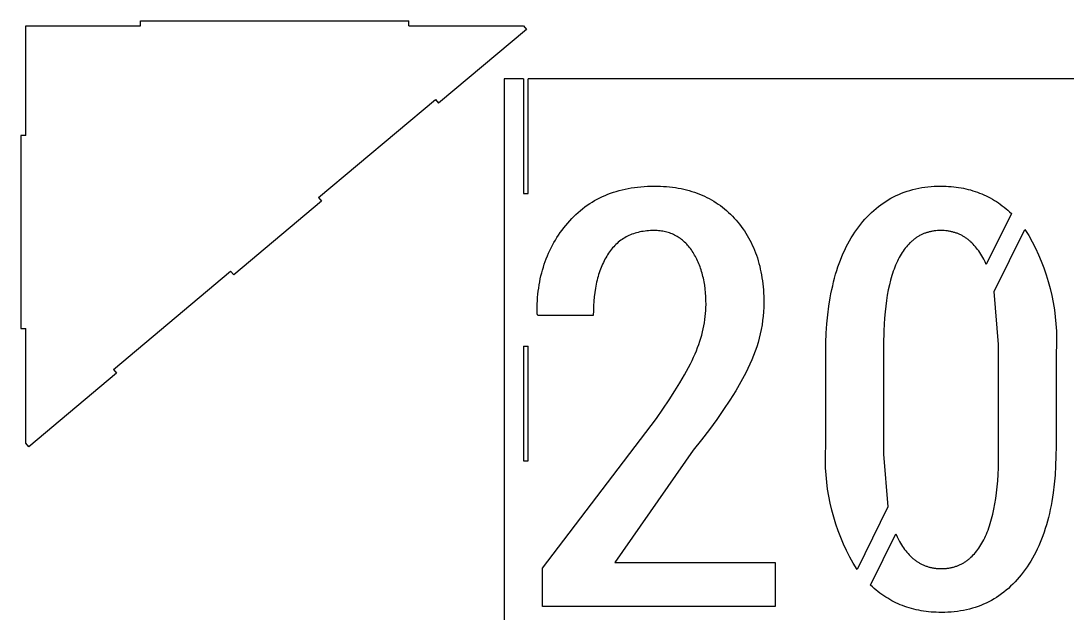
# Model space of a CAD drawing. Header units: inches. Extents: x -28 to 28, y 0 to 215.
# Drawn here: x -27.65 to -0.28, y 76.08 to 91.58 of the extents above; entities that cross this region are included whole.
import ezdxf

# ---------------------------------------------------------------- set-up
doc = ezdxf.new("R2010")
doc.units = ezdxf.units.IN
doc.header["$MEASUREMENT"] = 0
doc.layers.add('Linework', color=7, linetype='Continuous', true_color=0x000000)

msp = doc.modelspace()

# ---------------------------------------------------------------- linework, layer by layer
at = {"layer": 'Linework'}
for p, q in [((-27.523, 88.577), (-27.523, 91.452)), ((-27.523, 91.452), (-24.523, 91.452)), ((-24.523, 91.577), (-17.5, 91.577)), ((-24.523, 91.452), (-24.523, 91.577)), ((-17.5, 91.452), (-17.5, 91.577)), ((-17.5, 91.452), (-14.5, 91.452)), ((-14.5, 91.452), (-14.42, 91.356)), ((-14.42, 91.356), (-16.718, 89.428)), ((-14.5, 90.063), (-15, 90.063)), ((-15, 90.063), (-15, 73.063)), ((-14.5, 90.063), (-14.5, 87.063)), ((14.375, 90.063), (-14.375, 90.063)), ((-14.375, 87.063), (-14.375, 90.063)), ((-19.862, 86.952), (-16.798, 89.523)), ((-16.798, 89.523), (-16.718, 89.428)), ((-27.648, 88.577), (-27.648, 83.524)), ((-27.523, 88.577), (-27.648, 88.577)), ((-14.5, 87.063), (-14.375, 87.063)), ((-12.292, 87.041), (-12.219, 87.068)), ((-12.219, 87.068), (-12.145, 87.093)), ((-12.145, 87.093), (-12.071, 87.117)), ((-12.071, 87.117), (-11.994, 87.139)), ((-11.994, 87.139), (-11.917, 87.159)), ((-11.917, 87.159), (-11.839, 87.177)), ((-11.839, 87.177), (-11.759, 87.193)), ((-11.759, 87.193), (-11.678, 87.207)), ((-11.678, 87.207), (-11.596, 87.219)), ((-11.596, 87.219), (-11.513, 87.23)), ((-11.513, 87.23), (-11.428, 87.238)), ((-11.428, 87.238), (-11.343, 87.245)), ((-11.343, 87.245), (-11.256, 87.249)), ((-11.256, 87.249), (-11.168, 87.252)), ((-11.168, 87.252), (-11.078, 87.253)), ((-11.078, 87.253), (-10.996, 87.252)), ((-10.996, 87.252), (-10.915, 87.25)), ((-10.915, 87.25), (-10.835, 87.246)), ((-10.835, 87.246), (-10.756, 87.24)), ((-10.756, 87.24), (-10.678, 87.233)), ((-10.678, 87.233), (-10.601, 87.224)), ((-10.601, 87.224), (-10.525, 87.213)), ((-10.525, 87.213), (-10.45, 87.201)), ((-10.45, 87.201), (-10.377, 87.187)), ((-10.377, 87.187), (-10.304, 87.171)), ((-10.304, 87.171), (-10.233, 87.154)), ((-10.233, 87.154), (-10.162, 87.135)), ((-10.162, 87.135), (-10.093, 87.115)), ((-10.093, 87.115), (-10.025, 87.093)), ((-10.025, 87.093), (-9.957, 87.069)), ((-9.957, 87.069), (-9.891, 87.044)), ((-9.891, 87.044), (-9.826, 87.017)), ((-4.681, 87.037), (-4.61, 87.066)), ((-4.61, 87.066), (-4.537, 87.094)), ((-4.537, 87.094), (-4.463, 87.119)), ((-4.463, 87.119), (-4.388, 87.143)), ((-4.388, 87.143), (-4.313, 87.164)), ((-4.313, 87.164), (-4.235, 87.182)), ((-4.235, 87.182), (-4.157, 87.199)), ((-4.157, 87.199), (-4.078, 87.213)), ((-4.078, 87.213), (-3.998, 87.226)), ((-3.998, 87.226), (-3.916, 87.236)), ((-3.916, 87.236), (-3.833, 87.243)), ((-3.833, 87.243), (-3.75, 87.249)), ((-3.75, 87.249), (-3.665, 87.252)), ((-3.665, 87.252), (-3.579, 87.253)), ((-3.579, 87.253), (-3.51, 87.253)), ((-3.51, 87.253), (-3.442, 87.25)), ((-3.442, 87.25), (-3.375, 87.247)), ((-3.375, 87.247), (-3.308, 87.242)), ((-3.308, 87.242), (-3.242, 87.236)), ((-3.242, 87.236), (-3.177, 87.228)), ((-3.177, 87.228), (-3.113, 87.219)), ((-3.113, 87.219), (-3.049, 87.208)), ((-3.049, 87.208), (-2.986, 87.196)), ((-2.986, 87.196), (-2.924, 87.183)), ((-2.924, 87.183), (-2.862, 87.168)), ((-2.862, 87.168), (-2.801, 87.152)), ((-2.801, 87.152), (-2.741, 87.134)), ((-2.741, 87.134), (-2.682, 87.115)), ((-2.682, 87.115), (-2.623, 87.095)), ((-2.623, 87.095), (-2.565, 87.073)), ((-2.565, 87.073), (-2.507, 87.05)), ((-2.507, 87.05), (-2.451, 87.026)), ((-19.782, 86.856), (-22.08, 84.928)), ((-19.862, 86.952), (-19.782, 86.856)), ((-12.829, 86.753), (-12.766, 86.796)), ((-12.766, 86.796), (-12.702, 86.836)), ((-12.702, 86.836), (-12.637, 86.875)), ((-12.637, 86.875), (-12.57, 86.912)), ((-12.57, 86.912), (-12.502, 86.947)), ((-12.502, 86.947), (-12.433, 86.98)), ((-12.433, 86.98), (-12.363, 87.011)), ((-12.363, 87.011), (-12.292, 87.041)), ((-9.826, 87.017), (-9.763, 86.988)), ((-9.763, 86.988), (-9.7, 86.958)), ((-9.7, 86.958), (-9.638, 86.926)), ((-9.638, 86.926), (-9.577, 86.892)), ((-9.577, 86.892), (-9.518, 86.857)), ((-9.518, 86.857), (-9.459, 86.82)), ((-9.459, 86.82), (-9.402, 86.782)), ((-9.402, 86.782), (-9.346, 86.742)), ((-5.15, 86.766), (-5.086, 86.811)), ((-5.086, 86.811), (-5.022, 86.854)), ((-5.022, 86.854), (-4.956, 86.895)), ((-4.956, 86.895), (-4.889, 86.934)), ((-4.889, 86.934), (-4.821, 86.97)), ((-4.821, 86.97), (-4.751, 87.004)), ((-4.751, 87.004), (-4.681, 87.037)), ((-2.451, 87.026), (-2.395, 87)), ((-2.395, 87), (-2.34, 86.972)), ((-2.34, 86.972), (-2.285, 86.943)), ((-2.285, 86.943), (-2.231, 86.913)), ((-2.231, 86.913), (-2.178, 86.881)), ((-2.178, 86.881), (-2.126, 86.848)), ((-2.126, 86.848), (-2.074, 86.814)), ((-2.074, 86.814), (-2.023, 86.778)), ((-2.023, 86.778), (-1.973, 86.741)), ((-13.182, 86.458), (-13.126, 86.512)), ((-13.126, 86.512), (-13.069, 86.564)), ((-13.069, 86.564), (-13.011, 86.614)), ((-13.011, 86.614), (-12.952, 86.662)), ((-12.952, 86.662), (-12.891, 86.709)), ((-12.891, 86.709), (-12.829, 86.753)), ((-9.346, 86.742), (-9.29, 86.7)), ((-9.29, 86.7), (-9.236, 86.657)), ((-9.236, 86.657), (-9.183, 86.612)), ((-9.183, 86.612), (-9.131, 86.565)), ((-9.131, 86.565), (-9.08, 86.517)), ((-9.08, 86.517), (-9.031, 86.467)), ((-5.508, 86.447), (-5.451, 86.506)), ((-5.451, 86.506), (-5.393, 86.562)), ((-5.393, 86.562), (-5.334, 86.616)), ((-5.334, 86.616), (-5.274, 86.668)), ((-5.274, 86.668), (-5.212, 86.718)), ((-5.212, 86.718), (-5.15, 86.766)), ((-1.732, 86.534), (-2.391, 85.199)), ((-1.973, 86.741), (-1.923, 86.702)), ((-1.923, 86.702), (-1.874, 86.662)), ((-1.874, 86.662), (-1.826, 86.621)), ((-1.826, 86.621), (-1.779, 86.578)), ((-1.779, 86.578), (-1.732, 86.534)), ((-13.442, 86.162), (-13.393, 86.224)), ((-13.393, 86.224), (-13.342, 86.285)), ((-13.342, 86.285), (-13.29, 86.345)), ((-13.29, 86.345), (-13.237, 86.402)), ((-13.237, 86.402), (-13.182, 86.458)), ((-9.031, 86.467), (-8.982, 86.415)), ((-8.982, 86.415), (-8.934, 86.362)), ((-8.934, 86.362), (-8.889, 86.309)), ((-8.889, 86.309), (-8.844, 86.254)), ((-8.844, 86.254), (-8.801, 86.197)), ((-5.724, 86.191), (-5.672, 86.258)), ((-5.672, 86.258), (-5.618, 86.324)), ((-5.618, 86.324), (-5.564, 86.387)), ((-5.564, 86.387), (-5.508, 86.447)), ((-13.622, 85.907), (-13.58, 85.972)), ((-13.58, 85.972), (-13.536, 86.036)), ((-13.536, 86.036), (-13.49, 86.1)), ((-13.49, 86.1), (-13.442, 86.162)), ((-11.738, 85.961), (-11.776, 85.942)), ((-11.699, 85.977), (-11.738, 85.961)), ((-11.66, 85.993), (-11.699, 85.977)), ((-11.62, 86.008), (-11.66, 85.993)), ((-11.579, 86.021), (-11.62, 86.008)), ((-11.538, 86.033), (-11.579, 86.021)), ((-11.495, 86.044), (-11.538, 86.033)), ((-11.452, 86.054), (-11.495, 86.044)), ((-11.408, 86.063), (-11.452, 86.054)), ((-11.363, 86.07), (-11.408, 86.063)), ((-11.318, 86.077), (-11.363, 86.07)), ((-11.271, 86.082), (-11.318, 86.077)), ((-11.224, 86.086), (-11.271, 86.082)), ((-11.176, 86.089), (-11.224, 86.086)), ((-11.128, 86.091), (-11.176, 86.089)), ((-11.078, 86.091), (-11.128, 86.091)), ((-11.039, 86.091), (-11.078, 86.091)), ((-11, 86.089), (-11.039, 86.091)), ((-10.962, 86.087), (-11, 86.089)), ((-10.924, 86.083), (-10.962, 86.087)), ((-10.887, 86.078), (-10.924, 86.083)), ((-10.851, 86.072), (-10.887, 86.078)), ((-10.814, 86.066), (-10.851, 86.072)), ((-10.779, 86.058), (-10.814, 86.066)), ((-10.744, 86.049), (-10.779, 86.058)), ((-10.709, 86.039), (-10.744, 86.049)), ((-10.675, 86.028), (-10.709, 86.039)), ((-10.642, 86.015), (-10.675, 86.028)), ((-10.609, 86.002), (-10.642, 86.015)), ((-10.576, 85.988), (-10.609, 86.002)), ((-10.545, 85.973), (-10.576, 85.988)), ((-10.513, 85.956), (-10.545, 85.973)), ((-10.482, 85.939), (-10.513, 85.956)), ((-8.801, 86.197), (-8.76, 86.14)), ((-8.76, 86.14), (-8.72, 86.082)), ((-8.72, 86.082), (-8.682, 86.023)), ((-8.682, 86.023), (-8.645, 85.963)), ((-8.645, 85.963), (-8.609, 85.901)), ((-5.921, 85.901), (-5.874, 85.976)), ((-5.874, 85.976), (-5.826, 86.05)), ((-5.826, 86.05), (-5.776, 86.121)), ((-5.776, 86.121), (-5.724, 86.191)), ((-4.133, 85.957), (-4.151, 85.947)), ((-4.115, 85.967), (-4.133, 85.957)), ((-4.096, 85.976), (-4.115, 85.967)), ((-4.077, 85.985), (-4.096, 85.976)), ((-4.059, 85.994), (-4.077, 85.985)), ((-4.04, 86.002), (-4.059, 85.994)), ((-4.02, 86.01), (-4.04, 86.002)), ((-4.001, 86.018), (-4.02, 86.01)), ((-3.982, 86.025), (-4.001, 86.018)), ((-3.962, 86.032), (-3.982, 86.025)), ((-3.942, 86.038), (-3.962, 86.032)), ((-3.922, 86.044), (-3.942, 86.038)), ((-3.902, 86.05), (-3.922, 86.044)), ((-3.881, 86.055), (-3.902, 86.05)), ((-3.861, 86.06), (-3.881, 86.055)), ((-3.84, 86.065), (-3.861, 86.06)), ((-3.819, 86.069), (-3.84, 86.065)), ((-3.798, 86.073), (-3.819, 86.069)), ((-3.777, 86.076), (-3.798, 86.073)), ((-3.756, 86.08), (-3.777, 86.076)), ((-3.734, 86.082), (-3.756, 86.08)), ((-3.713, 86.085), (-3.734, 86.082)), ((-3.669, 86.088), (-3.713, 86.085)), ((-3.624, 86.091), (-3.669, 86.088)), ((-3.579, 86.091), (-3.624, 86.091)), ((-3.533, 86.091), (-3.579, 86.091)), ((-3.489, 86.088), (-3.533, 86.091)), ((-3.445, 86.085), (-3.489, 86.088)), ((-3.423, 86.082), (-3.445, 86.085)), ((-3.402, 86.08), (-3.423, 86.082)), ((-3.38, 86.077), (-3.402, 86.08)), ((-3.359, 86.073), (-3.38, 86.077)), ((-3.338, 86.069), (-3.359, 86.073)), ((-3.317, 86.065), (-3.338, 86.069)), ((-3.296, 86.06), (-3.317, 86.065)), ((-3.276, 86.055), (-3.296, 86.06)), ((-3.255, 86.05), (-3.276, 86.055)), ((-3.235, 86.044), (-3.255, 86.05)), ((-3.215, 86.038), (-3.235, 86.044)), ((-3.195, 86.032), (-3.215, 86.038)), ((-3.175, 86.025), (-3.195, 86.032)), ((-3.156, 86.018), (-3.175, 86.025)), ((-3.136, 86.01), (-3.156, 86.018)), ((-3.117, 86.003), (-3.136, 86.01)), ((-3.098, 85.994), (-3.117, 86.003)), ((-3.079, 85.986), (-3.098, 85.994)), ((-3.06, 85.977), (-3.079, 85.986)), ((-3.042, 85.967), (-3.06, 85.977)), ((-3.023, 85.958), (-3.042, 85.967)), ((-3.005, 85.947), (-3.023, 85.958)), ((-2.987, 85.937), (-3.005, 85.947)), ((-2.181, 84.495), (-1.378, 86.121)), ((-1.378, 86.121), (-1.281, 85.96)), ((-1.281, 85.96), (-1.19, 85.796)), ((-13.775, 85.637), (-13.74, 85.706)), ((-13.74, 85.706), (-13.702, 85.774)), ((-13.702, 85.774), (-13.663, 85.84)), ((-13.663, 85.84), (-13.622, 85.907)), ((-12.11, 85.698), (-12.139, 85.667)), ((-12.08, 85.728), (-12.11, 85.698)), ((-12.05, 85.756), (-12.08, 85.728)), ((-12.018, 85.784), (-12.05, 85.756)), ((-11.986, 85.81), (-12.018, 85.784)), ((-11.953, 85.835), (-11.986, 85.81)), ((-11.919, 85.859), (-11.953, 85.835)), ((-11.884, 85.881), (-11.919, 85.859)), ((-11.849, 85.903), (-11.884, 85.881)), ((-11.813, 85.923), (-11.849, 85.903)), ((-11.776, 85.942), (-11.813, 85.923)), ((-10.452, 85.921), (-10.482, 85.939)), ((-10.422, 85.901), (-10.452, 85.921)), ((-10.393, 85.881), (-10.422, 85.901)), ((-10.365, 85.859), (-10.393, 85.881)), ((-10.336, 85.836), (-10.365, 85.859)), ((-10.309, 85.812), (-10.336, 85.836)), ((-10.282, 85.788), (-10.309, 85.812)), ((-10.255, 85.762), (-10.282, 85.788)), ((-10.229, 85.735), (-10.255, 85.762)), ((-10.204, 85.707), (-10.229, 85.735)), ((-10.179, 85.678), (-10.204, 85.707)), ((-10.154, 85.648), (-10.179, 85.678)), ((-8.609, 85.901), (-8.575, 85.839)), ((-8.575, 85.839), (-8.543, 85.776)), ((-8.543, 85.776), (-8.512, 85.711)), ((-8.512, 85.711), (-8.483, 85.646)), ((-6.052, 85.663), (-6.01, 85.744)), ((-6.01, 85.744), (-5.966, 85.823)), ((-5.966, 85.823), (-5.921, 85.901)), ((-4.449, 85.701), (-4.479, 85.666)), ((-4.419, 85.734), (-4.449, 85.701)), ((-4.388, 85.766), (-4.419, 85.734)), ((-4.372, 85.781), (-4.388, 85.766)), ((-4.356, 85.796), (-4.372, 85.781)), ((-4.34, 85.811), (-4.356, 85.796)), ((-4.323, 85.825), (-4.34, 85.811)), ((-4.307, 85.839), (-4.323, 85.825)), ((-4.29, 85.852), (-4.307, 85.839)), ((-4.273, 85.865), (-4.29, 85.852)), ((-4.256, 85.878), (-4.273, 85.865)), ((-4.239, 85.89), (-4.256, 85.878)), ((-4.222, 85.902), (-4.239, 85.89)), ((-4.205, 85.914), (-4.222, 85.902)), ((-4.187, 85.925), (-4.205, 85.914)), ((-4.169, 85.936), (-4.187, 85.925)), ((-4.151, 85.947), (-4.169, 85.936)), ((-2.969, 85.926), (-2.987, 85.937)), ((-2.951, 85.915), (-2.969, 85.926)), ((-2.934, 85.903), (-2.951, 85.915)), ((-2.916, 85.891), (-2.934, 85.903)), ((-2.899, 85.879), (-2.916, 85.891)), ((-2.882, 85.866), (-2.899, 85.879)), ((-2.865, 85.853), (-2.882, 85.866)), ((-2.848, 85.84), (-2.865, 85.853)), ((-2.831, 85.826), (-2.848, 85.84)), ((-2.815, 85.812), (-2.831, 85.826)), ((-2.799, 85.798), (-2.815, 85.812)), ((-2.767, 85.767), (-2.799, 85.798)), ((-2.735, 85.736), (-2.767, 85.767)), ((-2.705, 85.703), (-2.735, 85.736)), ((-2.675, 85.668), (-2.705, 85.703)), ((-1.19, 85.796), (-1.105, 85.629)), ((-13.902, 85.354), (-13.873, 85.426)), ((-13.873, 85.426), (-13.842, 85.497)), ((-13.842, 85.497), (-13.81, 85.568)), ((-13.81, 85.568), (-13.775, 85.637)), ((-12.322, 85.419), (-12.345, 85.38)), ((-12.298, 85.458), (-12.322, 85.419)), ((-12.274, 85.496), (-12.298, 85.458)), ((-12.248, 85.532), (-12.274, 85.496)), ((-12.222, 85.568), (-12.248, 85.532)), ((-12.195, 85.602), (-12.222, 85.568)), ((-12.168, 85.635), (-12.195, 85.602)), ((-12.139, 85.667), (-12.168, 85.635)), ((-10.13, 85.617), (-10.154, 85.648)), ((-10.107, 85.585), (-10.13, 85.617)), ((-10.084, 85.551), (-10.107, 85.585)), ((-10.062, 85.517), (-10.084, 85.551)), ((-10.04, 85.483), (-10.062, 85.517)), ((-10.02, 85.447), (-10.04, 85.483)), ((-9.999, 85.412), (-10.02, 85.447)), ((-9.98, 85.375), (-9.999, 85.412)), ((-8.483, 85.646), (-8.455, 85.579)), ((-8.455, 85.579), (-8.429, 85.511)), ((-8.429, 85.511), (-8.404, 85.443)), ((-8.404, 85.443), (-8.38, 85.373)), ((-6.204, 85.32), (-6.168, 85.408)), ((-6.168, 85.408), (-6.131, 85.495)), ((-6.131, 85.495), (-6.092, 85.58)), ((-6.092, 85.58), (-6.052, 85.663)), ((-4.643, 85.427), (-4.668, 85.382)), ((-4.617, 85.471), (-4.643, 85.427)), ((-4.591, 85.513), (-4.617, 85.471)), ((-4.564, 85.553), (-4.591, 85.513)), ((-4.536, 85.592), (-4.564, 85.553)), ((-4.508, 85.63), (-4.536, 85.592)), ((-4.479, 85.666), (-4.508, 85.63)), ((-2.645, 85.632), (-2.675, 85.668)), ((-2.616, 85.595), (-2.645, 85.632)), ((-2.588, 85.556), (-2.616, 85.595)), ((-2.561, 85.516), (-2.588, 85.556)), ((-2.534, 85.474), (-2.561, 85.516)), ((-2.508, 85.43), (-2.534, 85.474)), ((-2.483, 85.385), (-2.508, 85.43)), ((-1.105, 85.629), (-1.026, 85.458)), ((-1.026, 85.458), (-0.952, 85.286)), ((-14.001, 85.057), (-13.979, 85.132)), ((-13.979, 85.132), (-13.955, 85.207)), ((-13.955, 85.207), (-13.929, 85.281)), ((-13.929, 85.281), (-13.902, 85.354)), ((-12.466, 85.126), (-12.484, 85.081)), ((-12.448, 85.171), (-12.466, 85.126)), ((-12.429, 85.214), (-12.448, 85.171)), ((-12.409, 85.257), (-12.429, 85.214)), ((-12.388, 85.299), (-12.409, 85.257)), ((-12.367, 85.34), (-12.388, 85.299)), ((-12.345, 85.38), (-12.367, 85.34)), ((-9.961, 85.338), (-9.98, 85.375)), ((-9.943, 85.3), (-9.961, 85.338)), ((-9.926, 85.262), (-9.943, 85.3)), ((-9.91, 85.223), (-9.926, 85.262)), ((-9.894, 85.183), (-9.91, 85.223)), ((-9.878, 85.143), (-9.894, 85.183)), ((-9.864, 85.102), (-9.878, 85.143)), ((-8.38, 85.373), (-8.359, 85.302)), ((-8.359, 85.302), (-8.338, 85.23)), ((-8.338, 85.23), (-8.319, 85.157)), ((-8.319, 85.157), (-8.302, 85.083)), ((-6.301, 85.043), (-6.27, 85.137)), ((-6.27, 85.137), (-6.238, 85.229)), ((-6.238, 85.229), (-6.204, 85.32)), ((-4.782, 85.135), (-4.803, 85.082)), ((-4.761, 85.188), (-4.782, 85.135)), ((-4.739, 85.238), (-4.761, 85.188)), ((-4.716, 85.288), (-4.739, 85.238)), ((-4.692, 85.335), (-4.716, 85.288)), ((-4.668, 85.382), (-4.692, 85.335)), ((-2.458, 85.339), (-2.483, 85.385)), ((-2.423, 85.27), (-2.458, 85.339)), ((-2.391, 85.199), (-2.423, 85.27)), ((-0.952, 85.286), (-0.885, 85.111)), ((-25.225, 82.453), (-22.16, 85.024)), ((-22.16, 85.024), (-22.08, 84.928)), ((-14.059, 84.825), (-14.041, 84.903)), ((-14.041, 84.903), (-14.022, 84.98)), ((-14.022, 84.98), (-14.001, 85.057)), ((-12.546, 84.892), (-12.56, 84.842)), ((-12.532, 84.94), (-12.546, 84.892)), ((-12.516, 84.988), (-12.532, 84.94)), ((-12.501, 85.035), (-12.516, 84.988)), ((-12.484, 85.081), (-12.501, 85.035)), ((-9.85, 85.061), (-9.864, 85.102)), ((-9.837, 85.018), (-9.85, 85.061)), ((-9.825, 84.976), (-9.837, 85.018)), ((-9.813, 84.932), (-9.825, 84.976)), ((-9.802, 84.888), (-9.813, 84.932)), ((-9.792, 84.844), (-9.802, 84.888)), ((-8.302, 85.083), (-8.286, 85.008)), ((-8.286, 85.008), (-8.272, 84.932)), ((-8.272, 84.932), (-8.259, 84.855)), ((-8.259, 84.855), (-8.248, 84.777)), ((-6.358, 84.849), (-6.331, 84.947)), ((-6.331, 84.947), (-6.301, 85.043)), ((-4.878, 84.854), (-4.894, 84.794)), ((-4.86, 84.913), (-4.878, 84.854)), ((-4.842, 84.971), (-4.86, 84.913)), ((-4.822, 85.027), (-4.842, 84.971)), ((-4.803, 85.082), (-4.822, 85.027)), ((-0.885, 85.111), (-0.823, 84.933)), ((-0.823, 84.933), (-0.768, 84.754)), ((-14.111, 84.504), (-14.101, 84.586)), ((-14.101, 84.586), (-14.088, 84.666)), ((-14.088, 84.666), (-14.074, 84.746)), ((-14.074, 84.746), (-14.059, 84.825)), ((-12.616, 84.582), (-12.633, 84.472)), ((-12.596, 84.689), (-12.616, 84.582)), ((-12.585, 84.741), (-12.596, 84.689)), ((-12.573, 84.792), (-12.585, 84.741)), ((-12.56, 84.842), (-12.573, 84.792)), ((-9.783, 84.799), (-9.792, 84.844)), ((-9.774, 84.753), (-9.783, 84.799)), ((-9.758, 84.659), (-9.774, 84.753)), ((-9.745, 84.564), (-9.758, 84.659)), ((-8.248, 84.777), (-8.238, 84.697)), ((-8.238, 84.697), (-8.23, 84.617)), ((-8.23, 84.617), (-8.223, 84.536)), ((-6.432, 84.544), (-6.409, 84.647)), ((-6.409, 84.647), (-6.385, 84.749)), ((-6.385, 84.749), (-6.358, 84.849)), ((-4.926, 84.669), (-4.954, 84.538)), ((-4.894, 84.794), (-4.926, 84.669)), ((-0.768, 84.754), (-0.719, 84.572)), ((-14.133, 84.254), (-14.128, 84.338)), ((-14.128, 84.338), (-14.12, 84.422)), ((-14.12, 84.422), (-14.111, 84.504)), ((-12.647, 84.359), (-12.658, 84.242)), ((-12.633, 84.472), (-12.647, 84.359)), ((-9.736, 84.465), (-9.745, 84.564)), ((-9.729, 84.364), (-9.736, 84.465)), ((-9.724, 84.261), (-9.729, 84.364)), ((-8.223, 84.536), (-8.218, 84.453)), ((-8.218, 84.453), (-8.214, 84.37)), ((-8.214, 84.37), (-8.212, 84.285)), ((-6.508, 84.111), (-6.473, 84.331)), ((-6.473, 84.331), (-6.454, 84.438)), ((-6.454, 84.438), (-6.432, 84.544)), ((-4.98, 84.402), (-5.002, 84.26)), ((-4.954, 84.538), (-4.98, 84.402)), ((-2.067, 83.112), (-2.181, 84.495)), ((-0.719, 84.572), (-0.676, 84.39)), ((-0.676, 84.39), (-0.639, 84.205)), ((-14.14, 84.084), (-14.137, 84.169)), ((-14.14, 83.997), (-14.14, 84.084)), ((-14.137, 84.169), (-14.133, 84.254)), ((-12.666, 84.122), (-12.671, 83.999)), ((-12.658, 84.242), (-12.666, 84.122)), ((-9.727, 83.998), (-9.724, 84.077)), ((-9.723, 84.155), (-9.724, 84.261)), ((-9.724, 84.077), (-9.723, 84.155)), ((-8.213, 84.083), (-8.218, 83.967)), ((-8.211, 84.2), (-8.213, 84.083)), ((-8.212, 84.285), (-8.211, 84.2)), ((-6.537, 83.883), (-6.508, 84.111)), ((-5.022, 84.113), (-5.038, 83.96)), ((-5.002, 84.26), (-5.022, 84.113)), ((-0.639, 84.205), (-0.609, 84.02)), ((-14.139, 83.909), (-14.14, 83.997)), ((-14.124, 83.872), (-14.139, 83.909)), ((-12.672, 83.872), (-14.124, 83.872)), ((-12.671, 83.999), (-12.672, 83.872)), ((-9.763, 83.68), (-9.751, 83.76)), ((-9.751, 83.76), (-9.741, 83.84)), ((-9.741, 83.84), (-9.733, 83.919)), ((-9.733, 83.919), (-9.727, 83.998)), ((-8.228, 83.852), (-8.241, 83.736)), ((-8.218, 83.967), (-8.228, 83.852)), ((-6.559, 83.647), (-6.537, 83.883)), ((-5.052, 83.802), (-5.062, 83.638)), ((-5.038, 83.96), (-5.052, 83.802)), ((-0.609, 84.02), (-0.585, 83.834)), ((-0.585, 83.834), (-0.568, 83.647)), ((-27.648, 83.524), (-27.523, 83.524)), ((-27.523, 80.524), (-27.523, 83.524)), ((-9.814, 83.438), (-9.795, 83.519)), ((-9.795, 83.519), (-9.778, 83.6)), ((-9.778, 83.6), (-9.763, 83.68)), ((-8.278, 83.505), (-8.302, 83.39)), ((-8.257, 83.62), (-8.278, 83.505)), ((-8.241, 83.736), (-8.257, 83.62)), ((-6.575, 83.405), (-6.559, 83.647)), ((-5.062, 83.638), (-5.07, 83.468)), ((-0.568, 83.647), (-0.557, 83.459)), ((-9.884, 83.194), (-9.858, 83.276)), ((-9.858, 83.276), (-9.835, 83.357)), ((-9.835, 83.357), (-9.814, 83.438)), ((-8.329, 83.275), (-8.361, 83.161)), ((-8.302, 83.39), (-8.329, 83.275)), ((-6.584, 83.154), (-6.575, 83.405)), ((-5.07, 83.468), (-5.076, 83.112)), ((-0.557, 83.459), (-0.552, 83.272)), ((-0.552, 83.272), (-0.554, 83.084)), ((-14.5, 83.063), (-14.375, 83.063)), ((-14.5, 83.063), (-14.5, 80.063)), ((-14.375, 80.063), (-14.375, 83.063)), ((-10.01, 82.863), (-9.975, 82.946)), ((-9.975, 82.946), (-9.942, 83.029)), ((-9.942, 83.029), (-9.912, 83.111)), ((-9.912, 83.111), (-9.884, 83.194)), ((-8.396, 83.046), (-8.435, 82.932)), ((-8.361, 83.161), (-8.396, 83.046)), ((-6.588, 82.896), (-6.584, 83.154)), ((-5.076, 83.112), (-5.076, 80.238)), ((-2.067, 80.238), (-2.067, 83.112)), ((-0.554, 83.084), (-0.562, 82.896)), ((-10.132, 82.601), (-10.088, 82.691)), ((-10.088, 82.691), (-10.047, 82.778)), ((-10.047, 82.778), (-10.01, 82.863)), ((-8.523, 82.704), (-8.573, 82.591)), ((-8.477, 82.818), (-8.523, 82.704)), ((-8.435, 82.932), (-8.477, 82.818)), ((-6.588, 80.446), (-6.588, 82.896)), ((-0.562, 82.896), (-0.562, 80.446)), ((-25.225, 82.453), (-25.144, 82.357)), ((-10.286, 82.313), (-10.18, 82.508)), ((-10.18, 82.508), (-10.132, 82.601)), ((-8.627, 82.477), (-8.684, 82.364)), ((-8.573, 82.591), (-8.627, 82.477)), ((-25.144, 82.357), (-27.442, 80.429)), ((-10.405, 82.108), (-10.286, 82.313)), ((-8.809, 82.134), (-8.947, 81.898)), ((-8.684, 82.364), (-8.809, 82.134)), ((-10.685, 81.664), (-10.538, 81.892)), ((-10.538, 81.892), (-10.405, 82.108)), ((-8.947, 81.898), (-9.099, 81.655)), ((-11.019, 81.176), (-10.685, 81.664)), ((-9.099, 81.655), (-9.264, 81.406)), ((-9.264, 81.406), (-9.442, 81.15)), ((-13.998, 77.259), (-11.019, 81.176)), ((-9.442, 81.15), (-9.634, 80.887)), ((-9.634, 80.887), (-9.839, 80.618)), ((-27.442, 80.429), (-27.523, 80.524)), ((-9.839, 80.618), (-10.058, 80.342)), ((-10.058, 80.342), (-12.106, 77.4)), ((-6.598, 80.071), (-6.596, 80.259)), ((-6.596, 80.259), (-6.588, 80.446)), ((-5.076, 80.238), (-4.963, 78.86)), ((-2.073, 79.878), (-2.067, 80.238)), ((-0.562, 80.446), (-0.566, 80.187)), ((-14.5, 80.063), (-14.375, 80.063)), ((-6.594, 79.883), (-6.598, 80.071)), ((-0.575, 79.935), (-0.591, 79.691)), ((-0.566, 80.187), (-0.575, 79.935)), ((-6.583, 79.696), (-6.594, 79.883)), ((-6.566, 79.509), (-6.583, 79.696)), ((-2.091, 79.542), (-2.08, 79.707)), ((-2.08, 79.707), (-2.073, 79.878)), ((-0.591, 79.691), (-0.613, 79.454)), ((-6.542, 79.322), (-6.566, 79.509)), ((-2.121, 79.228), (-2.105, 79.382)), ((-2.105, 79.382), (-2.091, 79.542)), ((-0.613, 79.454), (-0.641, 79.225)), ((-6.512, 79.137), (-6.542, 79.322)), ((-6.475, 78.953), (-6.512, 79.137)), ((-2.141, 79.08), (-2.121, 79.228)), ((-0.641, 79.225), (-0.676, 79.004)), ((-6.432, 78.77), (-6.475, 78.953)), ((-4.963, 78.86), (-5.772, 77.221)), ((-2.189, 78.8), (-2.164, 78.937)), ((-2.164, 78.937), (-2.141, 79.08)), ((-0.696, 78.897), (-0.717, 78.791)), ((-0.676, 79.004), (-0.696, 78.897)), ((-6.383, 78.589), (-6.432, 78.77)), ((-6.328, 78.409), (-6.383, 78.589)), ((-2.25, 78.543), (-2.218, 78.669)), ((-2.218, 78.669), (-2.189, 78.8)), ((-0.764, 78.585), (-0.791, 78.485)), ((-0.74, 78.687), (-0.764, 78.585)), ((-0.717, 78.791), (-0.74, 78.687)), ((-6.266, 78.232), (-6.328, 78.409)), ((-2.343, 78.254), (-2.323, 78.309)), ((-2.323, 78.309), (-2.303, 78.365)), ((-2.303, 78.365), (-2.285, 78.423)), ((-2.285, 78.423), (-2.267, 78.482)), ((-2.267, 78.482), (-2.25, 78.543)), ((-0.847, 78.291), (-0.878, 78.197)), ((-0.818, 78.387), (-0.847, 78.291)), ((-0.791, 78.485), (-0.818, 78.387)), ((-6.199, 78.057), (-6.266, 78.232)), ((-6.125, 77.884), (-6.199, 78.057)), ((-5.417, 76.811), (-4.755, 78.152)), ((-4.755, 78.152), (-4.738, 78.115)), ((-4.738, 78.115), (-4.721, 78.077)), ((-4.721, 78.077), (-4.703, 78.04)), ((-4.703, 78.04), (-4.685, 78.003)), ((-2.454, 78), (-2.43, 78.048)), ((-2.43, 78.048), (-2.407, 78.097)), ((-2.407, 78.097), (-2.385, 78.148)), ((-2.385, 78.148), (-2.363, 78.2)), ((-2.363, 78.2), (-2.343, 78.254)), ((-0.944, 78.015), (-0.98, 77.926)), ((-0.91, 78.105), (-0.944, 78.015)), ((-0.878, 78.197), (-0.91, 78.105)), ((-6.045, 77.714), (-6.125, 77.884)), ((-4.685, 78.003), (-4.66, 77.957)), ((-4.66, 77.957), (-4.634, 77.911)), ((-4.634, 77.911), (-4.608, 77.868)), ((-4.608, 77.868), (-4.582, 77.825)), ((-4.582, 77.825), (-4.554, 77.785)), ((-4.554, 77.785), (-4.526, 77.745)), ((-4.526, 77.745), (-4.497, 77.707)), ((-2.64, 77.705), (-2.611, 77.743)), ((-2.611, 77.743), (-2.583, 77.782)), ((-2.583, 77.782), (-2.556, 77.823)), ((-2.556, 77.823), (-2.53, 77.865)), ((-2.53, 77.865), (-2.504, 77.908)), ((-2.504, 77.908), (-2.479, 77.953)), ((-2.479, 77.953), (-2.454, 78)), ((-1.056, 77.755), (-1.096, 77.673)), ((-1.017, 77.84), (-1.056, 77.755)), ((-0.98, 77.926), (-1.017, 77.84)), ((-5.96, 77.547), (-6.045, 77.714)), ((-5.869, 77.382), (-5.96, 77.547)), ((-4.497, 77.707), (-4.468, 77.671)), ((-4.468, 77.671), (-4.438, 77.636)), ((-4.438, 77.636), (-4.407, 77.603)), ((-4.407, 77.603), (-4.376, 77.571)), ((-4.376, 77.571), (-4.344, 77.54)), ((-4.344, 77.54), (-4.327, 77.526)), ((-4.327, 77.526), (-4.311, 77.512)), ((-4.311, 77.512), (-4.294, 77.498)), ((-4.294, 77.498), (-4.278, 77.484)), ((-4.278, 77.484), (-4.261, 77.471)), ((-4.261, 77.471), (-4.244, 77.458)), ((-2.891, 77.457), (-2.874, 77.47)), ((-2.874, 77.47), (-2.857, 77.483)), ((-2.857, 77.483), (-2.841, 77.496)), ((-2.841, 77.496), (-2.824, 77.51)), ((-2.824, 77.51), (-2.808, 77.524)), ((-2.808, 77.524), (-2.792, 77.539)), ((-2.792, 77.539), (-2.76, 77.569)), ((-2.76, 77.569), (-2.729, 77.601)), ((-2.729, 77.601), (-2.698, 77.634)), ((-2.698, 77.634), (-2.669, 77.669)), ((-2.669, 77.669), (-2.64, 77.705)), ((-1.181, 77.513), (-1.226, 77.437)), ((-1.138, 77.592), (-1.181, 77.513)), ((-1.096, 77.673), (-1.138, 77.592)), ((-13.998, 76.253), (-13.998, 77.259)), ((-12.106, 77.4), (-7.913, 77.4)), ((-7.913, 77.4), (-7.913, 76.253)), ((-5.772, 77.221), (-5.869, 77.382)), ((-4.244, 77.458), (-4.226, 77.446)), ((-4.226, 77.446), (-4.209, 77.434)), ((-4.209, 77.434), (-4.191, 77.422)), ((-4.191, 77.422), (-4.174, 77.411)), ((-4.174, 77.411), (-4.156, 77.4)), ((-4.156, 77.4), (-4.138, 77.389)), ((-4.138, 77.389), (-4.119, 77.379)), ((-4.119, 77.379), (-4.101, 77.369)), ((-4.101, 77.369), (-4.082, 77.36)), ((-4.082, 77.36), (-4.064, 77.351)), ((-4.064, 77.351), (-4.045, 77.342)), ((-4.045, 77.342), (-4.026, 77.334)), ((-4.026, 77.334), (-4.006, 77.326)), ((-4.006, 77.326), (-3.987, 77.318)), ((-3.987, 77.318), (-3.967, 77.311)), ((-3.967, 77.311), (-3.948, 77.304)), ((-3.948, 77.304), (-3.928, 77.297)), ((-3.928, 77.297), (-3.908, 77.291)), ((-3.908, 77.291), (-3.887, 77.285)), ((-3.887, 77.285), (-3.867, 77.28)), ((-3.867, 77.28), (-3.846, 77.275)), ((-3.846, 77.275), (-3.826, 77.27)), ((-3.826, 77.27), (-3.805, 77.266)), ((-3.805, 77.266), (-3.784, 77.262)), ((-3.784, 77.262), (-3.762, 77.259)), ((-3.762, 77.259), (-3.741, 77.256)), ((-3.741, 77.256), (-3.719, 77.253)), ((-3.719, 77.253), (-3.698, 77.25)), ((-3.698, 77.25), (-3.654, 77.247)), ((-3.654, 77.247), (-3.609, 77.244)), ((-3.609, 77.244), (-3.564, 77.244)), ((-3.564, 77.244), (-3.519, 77.244)), ((-3.519, 77.244), (-3.475, 77.247)), ((-3.475, 77.247), (-3.453, 77.248)), ((-3.453, 77.248), (-3.431, 77.25)), ((-3.431, 77.25), (-3.41, 77.253)), ((-3.41, 77.253), (-3.388, 77.256)), ((-3.388, 77.256), (-3.367, 77.259)), ((-3.367, 77.259), (-3.346, 77.262)), ((-3.346, 77.262), (-3.325, 77.266)), ((-3.325, 77.266), (-3.305, 77.27)), ((-3.305, 77.27), (-3.284, 77.275)), ((-3.284, 77.275), (-3.264, 77.28)), ((-3.264, 77.28), (-3.244, 77.285)), ((-3.244, 77.285), (-3.224, 77.291)), ((-3.224, 77.291), (-3.204, 77.297)), ((-3.204, 77.297), (-3.184, 77.304)), ((-3.184, 77.304), (-3.164, 77.31)), ((-3.164, 77.31), (-3.145, 77.318)), ((-3.145, 77.318), (-3.126, 77.325)), ((-3.126, 77.325), (-3.107, 77.333)), ((-3.107, 77.333), (-3.088, 77.341)), ((-3.088, 77.341), (-3.069, 77.35)), ((-3.069, 77.35), (-3.051, 77.359)), ((-3.051, 77.359), (-3.032, 77.369)), ((-3.032, 77.369), (-3.014, 77.378)), ((-3.014, 77.378), (-2.996, 77.388)), ((-2.996, 77.388), (-2.978, 77.399)), ((-2.978, 77.399), (-2.96, 77.41)), ((-2.96, 77.41), (-2.943, 77.421)), ((-2.943, 77.421), (-2.925, 77.433)), ((-2.925, 77.433), (-2.908, 77.445)), ((-2.908, 77.445), (-2.891, 77.457)), ((-1.371, 77.218), (-1.422, 77.149)), ((-1.321, 77.289), (-1.371, 77.218)), ((-1.273, 77.362), (-1.321, 77.289)), ((-1.226, 77.437), (-1.273, 77.362)), ((-1.582, 76.955), (-1.637, 76.895)), ((-1.527, 77.017), (-1.582, 76.955)), ((-1.474, 77.082), (-1.527, 77.017)), ((-1.422, 77.149), (-1.474, 77.082)), ((-5.37, 76.767), (-5.417, 76.811)), ((-5.323, 76.725), (-5.37, 76.767)), ((-5.274, 76.683), (-5.323, 76.725)), ((-5.225, 76.644), (-5.274, 76.683)), ((-5.176, 76.605), (-5.225, 76.644)), ((-1.871, 76.676), (-1.932, 76.627)), ((-1.811, 76.727), (-1.871, 76.676)), ((-1.752, 76.781), (-1.811, 76.727)), ((-1.694, 76.837), (-1.752, 76.781)), ((-1.637, 76.895), (-1.694, 76.837)), ((-5.125, 76.568), (-5.176, 76.605)), ((-5.074, 76.533), (-5.125, 76.568)), ((-5.022, 76.499), (-5.074, 76.533)), ((-4.97, 76.466), (-5.022, 76.499)), ((-4.917, 76.434), (-4.97, 76.466)), ((-4.863, 76.404), (-4.917, 76.434)), ((-4.808, 76.376), (-4.863, 76.404)), ((-4.753, 76.349), (-4.808, 76.376)), ((-2.323, 76.377), (-2.392, 76.343)), ((-2.255, 76.413), (-2.323, 76.377)), ((-2.188, 76.451), (-2.255, 76.413)), ((-2.122, 76.492), (-2.188, 76.451)), ((-2.058, 76.535), (-2.122, 76.492)), ((-1.994, 76.58), (-2.058, 76.535)), ((-1.932, 76.627), (-1.994, 76.58)), ((-7.913, 76.253), (-13.998, 76.253)), ((-4.696, 76.323), (-4.753, 76.349)), ((-4.64, 76.298), (-4.696, 76.323)), ((-4.582, 76.275), (-4.64, 76.298)), ((-4.524, 76.254), (-4.582, 76.275)), ((-4.465, 76.234), (-4.524, 76.254)), ((-4.405, 76.215), (-4.465, 76.234)), ((-4.345, 76.197), (-4.405, 76.215)), ((-4.284, 76.181), (-4.345, 76.197)), ((-4.222, 76.167), (-4.284, 76.181)), ((-4.159, 76.153), (-4.222, 76.167)), ((-4.096, 76.141), (-4.159, 76.153)), ((-4.032, 76.131), (-4.096, 76.141)), ((-3.967, 76.122), (-4.032, 76.131)), ((-3.902, 76.114), (-3.967, 76.122)), ((-3.836, 76.108), (-3.902, 76.114)), ((-3.769, 76.103), (-3.836, 76.108)), ((-3.701, 76.1), (-3.769, 76.103)), ((-3.633, 76.098), (-3.701, 76.1)), ((-3.564, 76.097), (-3.633, 76.098)), ((-3.478, 76.098), (-3.564, 76.097)), ((-3.393, 76.101), (-3.478, 76.098)), ((-3.309, 76.107), (-3.393, 76.101)), ((-3.227, 76.114), (-3.309, 76.107)), ((-3.145, 76.124), (-3.227, 76.114)), ((-3.065, 76.136), (-3.145, 76.124)), ((-2.985, 76.15), (-3.065, 76.136)), ((-2.907, 76.167), (-2.985, 76.15)), ((-2.83, 76.185), (-2.907, 76.167)), ((-2.754, 76.206), (-2.83, 76.185)), ((-2.68, 76.229), (-2.754, 76.206)), ((-2.606, 76.254), (-2.68, 76.229)), ((-2.534, 76.282), (-2.606, 76.254)), ((-2.462, 76.311), (-2.534, 76.282)), ((-2.392, 76.343), (-2.462, 76.311))]:
    msp.add_line(p, q, dxfattribs=at)

doc.saveas('drawing.dxf')
